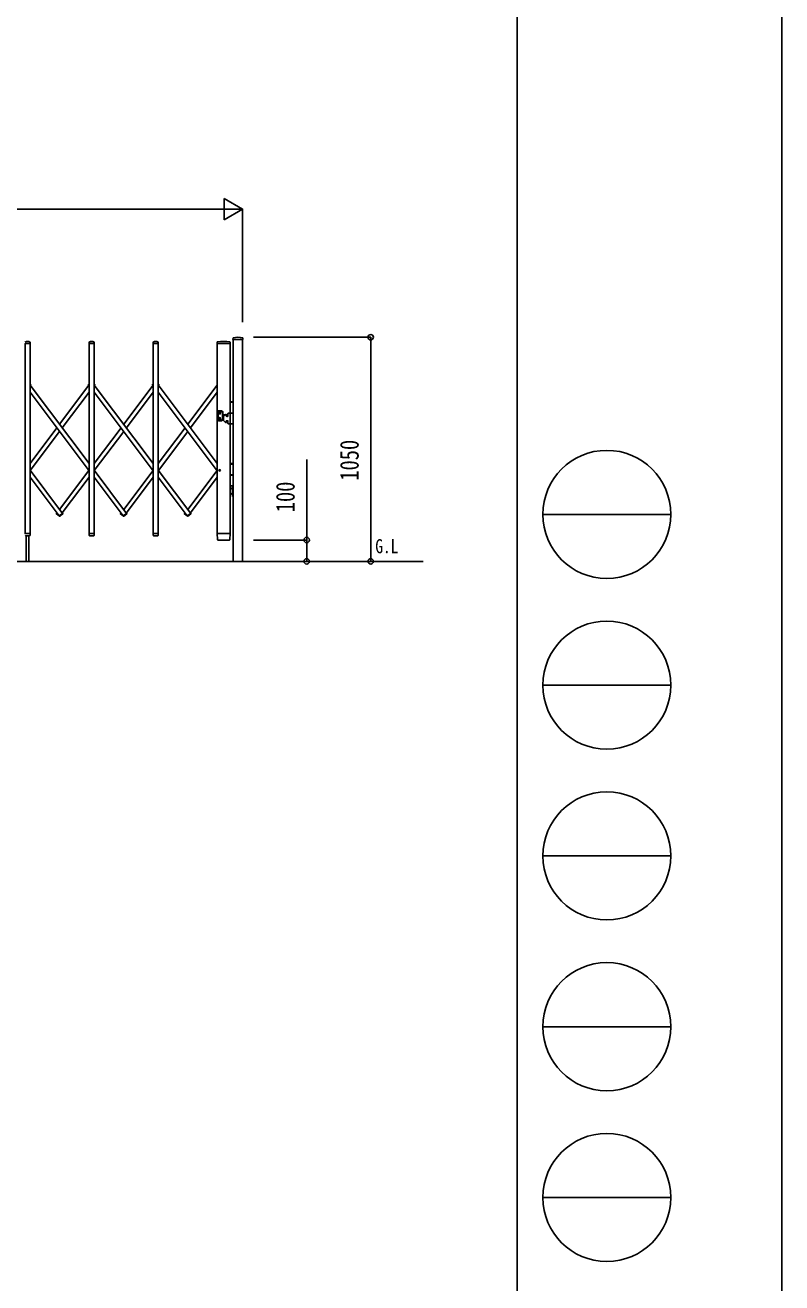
# Model space of a CAD drawing. Units: millimetres, scale not verified. Extents: x -16820 to 16820, y -11880 to 11880.
# Drawn here: x 13275 to 16820, y -6200 to -308 of the extents above; entities that cross this region are included whole.
import ezdxf
from ezdxf.enums import TextEntityAlignment as Align

# ---------------------------------------------------------------- set-up
doc = ezdxf.new("R2010")
doc.units = ezdxf.units.MM
doc.header["$LTSCALE"] = 50
for name, color, linetype in [('0-1_USER1', 3, 'Continuous'), ('0-2_YKK_11E', 7, 'Continuous'), ('0-4_YKK_13', 4, 'Continuous'), ('0-5_YKK_A1', 4, 'Continuous'), ('0-6_YKK_D', 6, 'Continuous'), ('0-7_YKK_ZWAK', 7, 'Continuous')]:
    doc.layers.add(name, color=color, linetype=linetype)
doc.styles.add('ＭＳ ゴシック', font='')
doc.styles.get('ＭＳ ゴシック').set_extended_font_data('MS Gothic')

msp = doc.modelspace()

# ---------------------------------------------------------------- linework, layer by layer
at = {"layer": '0-2_YKK_11E'}
msp.add_line((15139.82, -2820), (9823.8, -2820), dxfattribs=at)
at = {"layer": '0-4_YKK_13'}
for p, q in [((13298.3, -1800.04), (13274.9, -1800.04)), ((13298.6, -1799.72), (13298.23, -1793.59)), ((13574.61, -1799.72), (13574.98, -1793.59)), ((13598.3, -1800.04), (13574.9, -1800.04)), ((13598.6, -1799.72), (13598.23, -1793.59)), ((13874.58, -1799.69), (13874.96, -1793.56)), ((13898.28, -1800), (13874.88, -1800)), ((13898.58, -1799.69), (13898.2, -1793.56)), ((14174.47, -1793.35), (14174.08, -1799.68)), ((14175.78, -1800), (14174.38, -1800)), ((14175.78, -1800), (14220.28, -1800)), ((14223.08, -1800), (14233.88, -1800)), ((14235.28, -1800), (14233.88, -1800)), ((14235.19, -1793.35), (14235.58, -1799.68)), ((14248.95, -1773.61), (14248.58, -1779.69)), ((14294.28, -1780), (14248.88, -1780)), ((14294.21, -1773.61), (14294.58, -1779.69)), ((13301.53, -1990.89), (13298.1, -1988.32)), ((13300.82, -1993.49), (13298.1, -1991.44)), ((13300.82, -1993.49), (13301.72, -1992.29)), ((13572.39, -1993.49), (13571.49, -1992.29)), ((13571.68, -1990.89), (13575.1, -1988.32)), ((13572.39, -1993.49), (13575.1, -1991.44)), ((13601.53, -1990.89), (13598.1, -1988.32)), ((13600.82, -1993.49), (13598.1, -1991.44)), ((13600.82, -1993.49), (13601.72, -1992.29)), ((13872.39, -1993.49), (13871.49, -1992.29)), ((13871.68, -1990.89), (13875.1, -1988.32)), ((13872.39, -1993.49), (13875.1, -1991.44)), ((13901.58, -1990.86), (13898.08, -1988.23)), ((13900.87, -1993.46), (13898.08, -1991.36)), ((13900.87, -1993.46), (13901.77, -1992.26)), ((13422.41, -2595.21), (13421.51, -2596.41)), ((13434.56, -2607.48), (13421.71, -2597.81)), ((13429.46, -2600.51), (13422.41, -2595.21)), ((13434.41, -2607.6), (13450.87, -2595.21)), ((13434.41, -2607.6), (13435.31, -2608.79)), ((13436.71, -2608.99), (13451.58, -2597.81)), ((13438.87, -2607.6), (13437.97, -2608.79)), ((13438.87, -2607.6), (13438.72, -2607.48)), ((13450.87, -2595.21), (13451.77, -2596.41)), ((13722.41, -2595.21), (13721.51, -2596.41)), ((13734.56, -2607.48), (13721.71, -2597.81)), ((13729.46, -2600.51), (13722.41, -2595.21)), ((13734.41, -2607.6), (13750.87, -2595.21)), ((13734.41, -2607.6), (13735.31, -2608.79)), ((13736.71, -2608.99), (13751.58, -2597.81)), ((13738.87, -2607.6), (13737.97, -2608.79)), ((13738.87, -2607.6), (13738.72, -2607.48)), ((13750.87, -2595.21), (13751.77, -2596.41)), ((14022.36, -2595.18), (14021.46, -2596.38)), ((14034.53, -2607.46), (14021.66, -2597.78)), ((14029.46, -2600.52), (14022.36, -2595.18)), ((14034.39, -2607.56), (14050.85, -2595.18)), ((14034.39, -2607.56), (14035.29, -2608.76)), ((14036.69, -2608.96), (14051.55, -2597.78)), ((14038.82, -2607.56), (14037.92, -2608.76)), ((14038.82, -2607.56), (14038.68, -2607.46)), ((14050.85, -2595.18), (14051.75, -2596.38)), ((13298.3, -2690.04), (13274.9, -2690.04)), ((13277.08, -2700.04), (13296.13, -2700.04)), ((13298.13, -2698.16), (13298.15, -2697.75)), ((13298.15, -2697.75), (13298.6, -2690.36)), ((13575.06, -2697.75), (13574.61, -2690.36)), ((13598.3, -2690.04), (13574.9, -2690.04)), ((13575.06, -2697.75), (13575.08, -2698.16)), ((13577.08, -2700.04), (13596.13, -2700.04)), ((13598.13, -2698.16), (13598.15, -2697.75)), ((13598.15, -2697.75), (13598.6, -2690.36)), ((13875.03, -2697.72), (13874.58, -2690.32)), ((13875.03, -2697.72), (13874.58, -2690.32)), ((13898.28, -2690), (13874.88, -2690)), ((13898.28, -2690), (13874.88, -2690)), ((13875.03, -2697.72), (13875.06, -2698.13)), ((13875.03, -2697.72), (13875.06, -2698.13)), ((13877.05, -2700), (13896.11, -2700)), ((13877.05, -2700), (13896.11, -2700)), ((13898.1, -2698.13), (13898.13, -2697.72)), ((13898.1, -2698.13), (13898.13, -2697.72)), ((13898.13, -2697.72), (13898.58, -2690.32)), ((13898.13, -2697.72), (13898.58, -2690.32)), ((14174.08, -2690.32), (14175.78, -2718.13)), ((14174.38, -2690), (14176.57, -2690)), ((14233.08, -2690), (14176.57, -2690)), ((14233.08, -2690), (14235.28, -2690)), ((14233.88, -2718.13), (14235.58, -2690.32)), ((14177.78, -2720), (14177.88, -2720)), ((14177.88, -2720), (14178.22, -2720))]:
    msp.add_line(p, q, dxfattribs=at)
for points in [[(14177.88, -2720), (14178.22, -2720), (14178.27, -2720)], [(14178.27, -2720), (14231.38, -2720), (14231.88, -2720)]]:
    msp.add_lwpolyline(points, dxfattribs=at)
msp.add_circle((14186.58, -2394), 3.65, dxfattribs=at)
for centre, radius, start, end in [((13275.98, -1793.65), 1, 117.6601, 176.5), ((13286.6, -1813.93), 23.89, 62.3399, 117.6601), ((13297.23, -1793.65), 1, 3.5, 62.3399), ((13298.3, -1799.74), 0.3, 270, 0), ((13298.3, -1799.74), 0.3, 0, 3.5), ((13574.9, -1799.74), 0.3, 176.5, 180), ((13574.9, -1799.74), 0.3, 180, 270), ((13575.98, -1793.65), 1, 117.6601, 176.5), ((13586.6, -1813.93), 23.89, 62.3399, 117.6601), ((13597.23, -1793.65), 1, 3.5, 62.3399), ((13598.3, -1799.74), 0.3, 270, 0), ((13598.3, -1799.74), 0.3, 0, 3.5), ((13874.88, -1799.7), 0.3, 176.5, 180), ((13874.88, -1799.7), 0.3, 180, 270), ((13875.95, -1793.62), 1, 117.6601, 176.5), ((13886.58, -1813.9), 23.89, 62.3399, 117.6601), ((13897.21, -1793.62), 1, 3.5, 62.3399), ((13898.28, -1799.7), 0.3, 270, 0), ((13898.28, -1799.7), 0.3, 0, 3.5), ((14174.38, -1799.7), 0.3, 176.5, 270), ((14175.46, -1793.41), 1, 99.38321, 176.5), ((14204.83, -1971.07), 181.07, 80.6148, 99.3852), ((14234.19, -1793.41), 1, 3.5, 80.61679), ((14235.28, -1799.7), 0.3, 270, 3.5), ((14248.88, -1779.7), 0.3, 176.5, 270), ((14249.95, -1773.67), 1, 104.06552, 176.5), ((14271.58, -1860), 90, 75.93448, 104.06552), ((14293.21, -1773.67), 1, 3.5, 75.93448), ((14294.28, -1779.7), 0.3, 270, 3.5), ((13300.93, -1991.69), 1, 323.04394, 53.04394), ((13572.28, -1991.69), 1, 126.95606, 216.95606), ((13600.93, -1991.69), 1, 323.04394, 53.04394), ((13872.28, -1991.69), 1, 126.95606, 216.95606), ((13900.98, -1991.66), 1, 323.04394, 53.04394), ((13422.31, -2597.01), 1, 143.04394, 233.04394), ((13436.11, -2608.19), 1, 216.95606, 306.95606), ((13437.17, -2608.19), 1, 233.04394, 323.04394), ((13450.98, -2597.01), 1, 306.95606, 36.95606), ((13722.31, -2597.01), 1, 143.04394, 233.04394), ((13736.11, -2608.19), 1, 216.95606, 306.95606), ((13737.17, -2608.19), 1, 233.04394, 323.04394), ((13750.98, -2597.01), 1, 306.95606, 36.95606), ((14022.26, -2596.98), 1, 143.04394, 233.04394), ((14036.09, -2608.16), 1, 216.95606, 306.95606), ((14037.12, -2608.16), 1, 238.81705, 323.04394), ((14050.95, -2596.98), 1, 306.95606, 36.95606), ((13277.08, -2698.04), 2, 183.5, 270), ((13296.13, -2698.04), 2, 270, 356.5), ((13298.3, -2690.34), 0.3, 356.5, 90), ((13574.9, -2690.34), 0.3, 90, 183.5), ((13577.08, -2698.04), 2, 183.5, 270), ((13596.13, -2698.04), 2, 270, 356.5), ((13598.3, -2690.34), 0.3, 356.5, 90), ((13874.88, -2690.3), 0.3, 90, 183.5), ((13874.88, -2690.3), 0.3, 90, 183.5), ((13877.05, -2698), 2, 183.5, 270), ((13877.05, -2698), 2, 183.5, 270), ((13896.11, -2698), 2, 270, 356.5), ((13896.11, -2698), 2, 270, 356.5), ((13898.28, -2690.3), 0.3, 356.5, 90), ((13898.28, -2690.3), 0.3, 356.5, 90), ((14174.38, -2690.3), 0.3, 90, 183.5), ((14235.28, -2690.3), 0.3, 356.5, 90), ((14177.78, -2718), 2, 183.5, 270), ((14231.88, -2718), 2, 270, 356.5)]:
    msp.add_arc(centre, radius, start, end, dxfattribs=at)
at = {"layer": '0-5_YKK_A1'}
for p, q in [((13275.1, -1800.04), (13298.1, -1800.04)), ((13298.1, -1800.04), (13275.1, -1800.04)), ((14175.08, -1800), (14235.08, -1800)), ((14175.08, -2690), (14175.08, -1800)), ((14175.08, -1800), (14235.08, -1800)), ((14235.08, -2690), (14235.08, -1800)), ((14249.08, -1780), (14294.08, -1780)), ((13298.1, -1993.91), (13575.1, -2362.09)), ((13299.13, -1995.27), (13300.6, -1993.32)), ((13574.12, -1995.29), (13436.63, -2178.03)), ((13572.63, -1993.31), (13575.1, -1991.44)), ((13572.63, -1993.31), (13575.1, -1996.6)), ((13598.1, -1993.91), (13875.1, -2362.09)), ((13599.13, -1995.27), (13600.6, -1993.32)), ((13874.12, -1995.29), (13736.63, -2178.03)), ((13872.63, -1993.31), (13875.1, -1991.44)), ((13872.63, -1993.31), (13875.1, -1996.6)), ((13900.63, -1993.28), (13898.08, -1991.36)), ((14175.08, -2362.02), (13898.08, -1993.84)), ((13900.63, -1993.28), (13899.14, -1995.25)), ((14175.08, -1993.97), (14036.63, -2178)), ((13298.1, -2027.17), (13575.1, -2395.35)), ((13575.1, -2027.24), (13449.14, -2194.66)), ((13598.1, -2027.17), (13875.1, -2395.35)), ((13875.1, -2027.24), (13749.14, -2194.66)), ((14175.08, -2395.29), (13898.08, -2027.11)), ((14175.08, -2027.24), (14049.14, -2194.63)), ((14179.58, -2116.2), (14179.58, -2160.2)), ((14194.31, -2115.2), (14180.58, -2115.2)), ((14180.58, -2117.7), (14193.64, -2117.7)), ((14186.58, -2131.45), (14186.58, -2119.95)), ((14194.14, -2117.84), (14198.58, -2120.4)), ((14201.08, -2118.96), (14194.81, -2115.34)), ((14201.58, -2156.59), (14201.58, -2119.82)), ((14235.33, -2072), (14249.08, -2072)), ((14235.33, -2075), (14249.08, -2075)), ((14180.58, -2158.7), (14193.64, -2158.7)), ((14180.58, -2161.2), (14194.31, -2161.2)), ((14180.83, -2125.7), (14192.33, -2125.7)), ((14180.83, -2150.7), (14192.33, -2150.7)), ((14185.35, -2125.29), (14184.53, -2125.29)), ((14185.35, -2151.11), (14184.53, -2151.11)), ((14186.58, -2144.95), (14186.58, -2156.45)), ((14187.81, -2126.11), (14188.63, -2126.11)), ((14187.81, -2150.29), (14188.63, -2150.29)), ((14194.14, -2158.57), (14198.58, -2156.01)), ((14201.08, -2157.45), (14194.81, -2161.07)), ((14199.08, -2155.14), (14199.08, -2121.27)), ((14201.58, -2132.49), (14212.92, -2133.41)), ((14201.58, -2143.92), (14203.83, -2143.73)), ((14203.83, -2143.33), (14203.83, -2158.68)), ((14213.74, -2132.59), (14204.41, -2141.92)), ((14213.74, -2169.42), (14204.41, -2160.09)), ((14216.33, -2132), (14215.16, -2132)), ((14216.33, -2170), (14215.16, -2170)), ((14217.33, -2133), (14217.33, -2139)), ((14217.33, -2133.77), (14221.66, -2134.12)), ((14217.33, -2163), (14217.33, -2169)), ((14223.33, -2141), (14219.33, -2141)), ((14223.33, -2161), (14219.33, -2161)), ((14225.33, -2128), (14225.33, -2139)), ((14225.33, -2163), (14225.33, -2174)), ((14227.33, -2126), (14249.33, -2126)), ((14249.33, -2176), (14227.33, -2176)), ((14249.33, -2126), (14249.33, -2176)), ((13424.12, -2194.66), (13298.1, -2362.15)), ((13436.63, -2211.3), (13299.14, -2394.04)), ((13724.12, -2194.66), (13598.1, -2362.15)), ((13736.63, -2211.3), (13599.14, -2394.04)), ((14024.12, -2194.63), (13898.08, -2362.15)), ((14036.63, -2211.26), (13899.13, -2394.02)), ((13298.1, -2392.66), (13450.63, -2595.39)), ((13574.13, -2394.05), (13436.64, -2576.8)), ((13598.1, -2392.66), (13750.63, -2595.39)), ((13874.13, -2394.05), (13736.64, -2576.8)), ((13898.08, -2392.62), (14050.61, -2595.36)), ((14174.1, -2393.99), (14036.6, -2576.75)), ((14235.33, -2362), (14249.08, -2362)), ((14235.33, -2365), (14249.08, -2365)), ((14235.33, -2415), (14249.08, -2415)), ((13298.1, -2425.92), (13434.65, -2607.42)), ((13575.1, -2426.02), (13449.16, -2593.43)), ((13598.1, -2425.92), (13734.65, -2607.42)), ((13875.1, -2426.02), (13749.16, -2593.43)), ((14175.08, -2425.96), (14049.12, -2593.38)), ((14235.08, -2466), (14249.08, -2466)), ((14249.08, -2416), (14235.33, -2416)), ((14246.57, -2472.6), (14246.57, -2484.4)), ((14247.08, -2472.6), (14246.57, -2472.6)), ((14247.08, -2472.6), (14247.08, -2484.4)), ((14240.66, -2478.5), (14247.08, -2478.5)), ((14240.66, -2503.5), (14247.08, -2503.5)), ((14247.08, -2484.4), (14246.57, -2484.4)), ((14246.57, -2497.6), (14246.57, -2509.4)), ((14247.08, -2497.6), (14246.57, -2497.6)), ((14247.08, -2509.4), (14246.57, -2509.4)), ((14247.08, -2497.6), (14247.08, -2509.4)), ((13424.13, -2593.43), (13422.65, -2595.39)), ((13429.46, -2600.51), (13422.65, -2595.39)), ((13434.65, -2607.42), (13450.63, -2595.39)), ((13724.13, -2593.43), (13722.65, -2595.39)), ((13729.46, -2600.51), (13722.65, -2595.39)), ((13734.65, -2607.42), (13750.63, -2595.39)), ((14024.09, -2593.38), (14022.6, -2595.36)), ((14029.46, -2600.52), (14022.6, -2595.36)), ((13275.1, -2690.04), (13298.1, -2690.04)), ((13298.1, -2690.04), (13275.1, -2690.04)), ((13280.6, -2700.04), (13280.6, -2820.04)), ((13292.6, -2700.04), (13292.6, -2820.04)), ((13875.08, -2690), (13898.08, -2690)), ((14175.08, -2690), (14235.08, -2690)), ((14235.08, -2690), (14175.08, -2690))]:
    msp.add_line(p, q, dxfattribs=at)
for points in [[(13275.1, -1800.04), (13298.1, -1800.04), (13298.1, -2690.04), (13275.1, -2690.04)], [(13275.1, -2690.04), (13298.1, -2690.04), (13298.1, -1800.04), (13275.1, -1800.04)], [(13575.1, -1800.04), (13598.1, -1800.04), (13598.1, -2690.04), (13575.1, -2690.04)], [(13575.1, -2690.04), (13598.1, -2690.04), (13598.1, -1800.04), (13575.1, -1800.04)], [(13875.08, -1800), (13898.08, -1800), (13898.08, -2690), (13875.08, -2690)], [(13875.08, -2690), (13898.08, -2690), (13898.08, -1800), (13875.08, -1800)], [(14249.08, -1780), (14294.08, -1780), (14294.08, -2820), (14249.08, -2820)], [(14247.08, -2516), (14247.08, -2466), (14249.08, -2466), (14249.08, -2516)]]:
    msp.add_lwpolyline(points, close=True, dxfattribs=at)
for points in [[(13875.08, -1800), (13898.08, -1800), (13875.08, -1800)], [(13298.1, -1991.44), (13300.58, -1993.31), (13298.1, -1991.44)], [(13598.1, -1991.44), (13600.58, -1993.31), (13598.1, -1991.44)], [(14184.53, -2125.29), (14184.53, -2126.11), (14185.35, -2126.11)], [(14184.53, -2151.11), (14184.53, -2150.29), (14185.35, -2150.29)], [(14186.99, -2124.47), (14186.99, -2123.65), (14186.17, -2123.65), (14186.17, -2124.47)], [(14186.17, -2126.93), (14186.17, -2127.75), (14186.99, -2127.75), (14186.99, -2126.93)], [(14186.17, -2149.47), (14186.17, -2148.65), (14186.99, -2148.65), (14186.99, -2149.47)], [(14186.99, -2151.93), (14186.99, -2152.75), (14186.17, -2152.75), (14186.17, -2151.93)], [(14188.63, -2126.11), (14188.63, -2125.29), (14187.81, -2125.29)], [(14188.63, -2150.29), (14188.63, -2151.11), (14187.81, -2151.11)], [(13898.08, -2425.89), (14034.63, -2607.38), (14050.61, -2595.36)], [(14244.47, -2476), (14247.25, -2477.36), (14247.86, -2478.5)], [(14244.47, -2481), (14247.25, -2479.65), (14247.86, -2478.5)], [(14244.47, -2501), (14247.25, -2502.36), (14247.86, -2503.5)], [(14244.47, -2506), (14247.25, -2504.65), (14247.86, -2503.5)]]:
    msp.add_lwpolyline(points, dxfattribs=at)
for centre, radius in [((14186.58, -2125.7), 3.75), ((14186.58, -2150.7), 3.75), ((14186.58, -2125.7), 1.65), ((14186.58, -2150.7), 1.65), ((14221.33, -2138.2), 3), ((14221.33, -2138.2), 2.8), ((14186.58, -2394), 3.65)]:
    msp.add_circle(centre, radius, dxfattribs=at)
for centre, radius, start, end in [((14180.58, -2116.2), 1, 90, 180), ((14180.58, -2118.7), 1, 90, 180), ((14193.64, -2118.7), 1, 60, 90), ((14194.31, -2116.2), 1, 60, 90), ((14198.08, -2121.27), 1, 0, 60), ((14200.58, -2119.82), 1, 0, 60), ((14180.58, -2157.7), 1, 180, 270), ((14180.58, -2160.2), 1, 180, 270), ((14186.58, -2123.7), 2.25, 33.74899, 146.25101), ((14186.58, -2127.7), 2.25, 213.74899, 326.25101), ((14186.58, -2148.7), 2.25, 33.74899, 146.25101), ((14186.58, -2152.7), 2.25, 213.74899, 326.25101), ((14185.35, -2124.47), 0.82, 270, 0), ((14185.35, -2126.93), 0.82, 0, 90), ((14185.35, -2149.47), 0.82, 270, 0), ((14185.35, -2151.93), 0.82, 0, 90), ((14187.81, -2124.47), 0.82, 180, 270), ((14187.81, -2126.93), 0.82, 90, 180), ((14187.81, -2149.47), 0.82, 180, 270), ((14187.81, -2151.93), 0.82, 90, 180), ((14193.64, -2157.7), 1, 270, 300), ((14194.31, -2160.2), 1, 270, 300), ((14198.08, -2155.14), 1, 300, 0), ((14200.58, -2156.59), 1, 300, 0), ((14205.83, -2143.33), 2, 135, 180), ((14205.83, -2158.68), 2, 180, 225), ((14215.16, -2134), 2, 90, 135), ((14215.16, -2168), 2, 225, 270), ((14216.33, -2133), 1, 0, 90), ((14216.33, -2169), 1, 270, 0), ((14219.33, -2139), 2, 180, 270), ((14219.33, -2163), 2, 90, 180), ((14221.33, -2138.2), 4.1, 347.31124, 85.37435), ((14223.33, -2139), 2, 270, 0), ((14223.33, -2163), 2, 0, 90), ((14227.33, -2128), 2, 90, 180), ((14227.33, -2174), 2, 180, 270), ((14252.31, -2478.5), 8.23, 134.2189, 225.7811), ((14252.31, -2503.5), 8.23, 134.2189, 225.7811)]:
    msp.add_arc(centre, radius, start, end, dxfattribs=at)
at = {"layer": '0-6_YKK_D'}
for p, q in [((10579.08, -1170), (14194.08, -1170)), ((14294.08, -1170), (14120.87, -1170)), ((14294.08, -1170), (14207.48, -1120)), ((14207.48, -1120), (14207.48, -1220)), ((14294.08, -1170), (14207.48, -1220)), ((14294.08, -1699), (14294.08, -1169)), ((14344.08, -1770), (14895.08, -1770)), ((14894.08, -2820), (14894.08, -1770)), ((14344.08, -2720), (14595.08, -2720)), ((14344.08, -2820), (14595.08, -2820)), ((14451.32, -2820), (14895.08, -2820))]:
    msp.add_line(p, q, dxfattribs=at)
msp.add_lwpolyline([(14594.08, -2820), (14594.08, -2720), (14594.08, -2342.4)], dxfattribs=at)
for centre in [(14894.08, -1770), (14594.08, -2720), (14594.08, -2820), (14894.08, -2820)]:
    msp.add_circle(centre, 12.5, dxfattribs=at)
at = {"layer": '0-7_YKK_ZWAK'}
for p, q in [((15580.08, 11100), (15580.08, -10100)), ((15700.08, -2600), (16300.08, -2600)), ((15700.08, -3400), (16300.08, -3400)), ((15700.08, -4200), (16300.08, -4200)), ((15700.08, -5000), (16300.08, -5000)), ((15700.08, -5800), (16300.08, -5800))]:
    msp.add_line(p, q, dxfattribs=at)
msp.add_lwpolyline([(-16820, -11880), (16820, -11880), (16820, 11880), (-16820, 11880)], close=True, dxfattribs=at)
for centre in [(16000.08, -2600), (16000.08, -3400), (16000.08, -4200), (16000.08, -5000), (16000.08, -5800)]:
    msp.add_circle(centre, 300, dxfattribs=at)

# ---------------------------------------------------------------- texts
at = {"layer": '0-1_USER1', "style": 'ＭＳ ゴシック', "width": 0.8}
msp.add_text('G.L', height=65.98, dxfattribs=at).set_placement((14915.48, -2801.78), align=Align.BOTTOM_LEFT)
at = {"layer": '0-6_YKK_D', "style": 'ＭＳ ゴシック', "width": 0.8}
for s, p in [('1050', (14864.08, -2442.2)), ('100', (14564.08, -2590))]:
    msp.add_text(s, height=87.98, rotation=90, dxfattribs=at).set_placement(p, align=Align.BOTTOM_LEFT)

doc.saveas('drawing.dxf')
